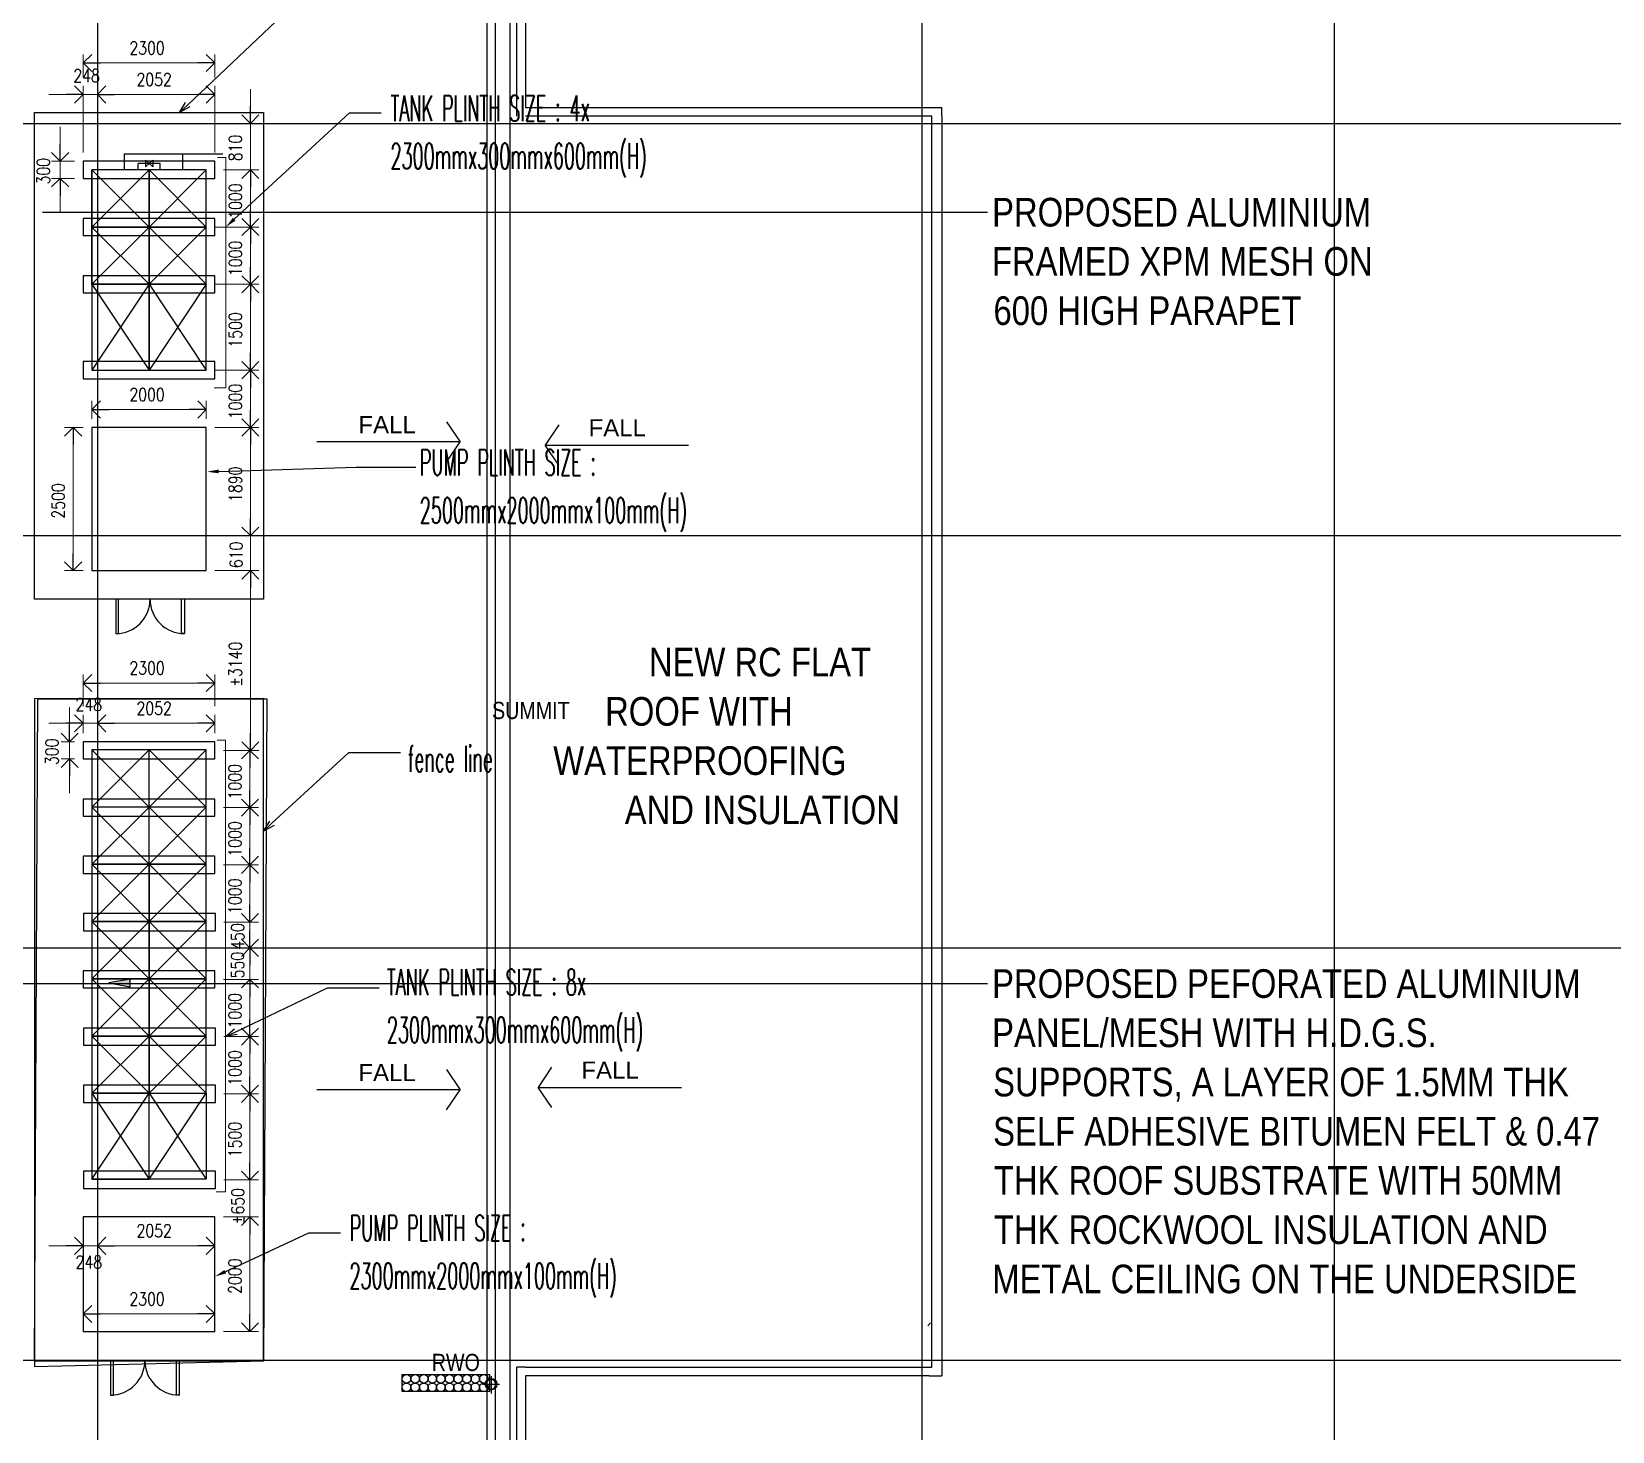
# Model space of a CAD drawing. Header units: millimetres. Extents: x -145636 to 131102, y -135903 to -7470.
# Drawn here: x 62746 to 90352, y -79643 to -55195 of the extents above; entities that cross this region are included whole.
import ezdxf

# ---------------------------------------------------------------- set-up
doc = ezdxf.new("R2010")
doc.units = ezdxf.units.MM
doc.layers.add('M_ARCHI', color=8, linetype='Continuous')
doc.styles.add('Arial Narrow_1', font='ARIALN.TTF', dxfattribs={"height": 90})
doc.styles.add('Arial_3', font='arial.ttf', dxfattribs={"height": 300})
doc.styles.add('PLANS_66kv_2018910_BASE FLOOR PLANS$0$DIMENSIONS', font='simplex.shx')
doc.styles.add('TW_Romans', font='romans.shx', dxfattribs={"width": 0.8})

# ---------------------------------------------------------------- blocks, each defined once
blk = doc.blocks.new('RF Archi 21.10.2024')
at = {"layer": 'M_ARCHI'}
blk.add_hatch(color=8, dxfattribs=at).paths.add_polyline_path([(-102311, -88216), (-101936, -88282), (-101936, -88150)])
at = {"layer": 'M_ARCHI', "color": 8}
for p, q in [((-102511, -25375), (-102511, -128210)), ((-95311, -25375), (-95311, -128210)), ((-88111, -25375), (-88111, -128210)), ((-80911, -25375), (-80911, -128210)), ((-95711, -70413), (-95711, -97593)), ((-95561, -97593), (-95561, -70413)), ((-95186, -73078), (-95186, -70413)), ((-95036, -70413), (-95036, -72928)), ((-100934, -72876), (-98894, -70945)), ((-100122, -74878), (-98107, -73020)), ((-98107, -73020), (-97557, -73020)), ((-95036, -72928), (-87761, -72928)), ((-87941, -73078), (-95036, -73078)), ((-87941, -94928), (-87941, -73078)), ((-87761, -73078), (-87761, -72928)), ((-87761, -73078), (-87761, -95078)), ((-119483, -73203), (-72658, -73203)), ((-100459, -73863), (-102759, -73863)), ((-102759, -73863), (-102759, -74163)), ((-100459, -73863), (-102759, -73863)), ((-102759, -73863), (-102759, -74163)), ((-102044, -73733), (-102044, -74013)), ((-102044, -73733), (-100320, -73733)), ((-101415, -73904), (-101800, -73904)), ((-101800, -74013), (-101800, -73904)), ((-101673, -73847), (-101673, -73961)), ((-101542, -73847), (-101673, -73961)), ((-101542, -73961), (-101673, -73847)), ((-101542, -73847), (-101542, -73961)), ((-101415, -74013), (-101415, -73904)), ((-101024, -73733), (-101024, -74013)), ((-100459, -74163), (-100459, -73863)), ((-100459, -74163), (-100459, -73863)), ((-102759, -74163), (-100459, -74163)), ((-102759, -74163), (-100459, -74163)), ((-102609, -76013), (-102609, -74013)), ((-102609, -74013), (-101609, -75013)), ((-101609, -74013), (-102609, -75013)), ((-102609, -76013), (-102609, -74013)), ((-102609, -74013), (-101609, -75013)), ((-101609, -74013), (-102609, -75013)), ((-102609, -76013), (-102609, -74013)), ((-102609, -74013), (-101609, -75013)), ((-101609, -74013), (-102609, -75013)), ((-102609, -74013), (-101609, -75013)), ((-101609, -74013), (-102609, -75013)), ((-102609, -74013), (-101609, -75013)), ((-101609, -74013), (-102609, -75013)), ((-102609, -76013), (-102609, -74013)), ((-102609, -74013), (-101609, -75013)), ((-101609, -74013), (-102609, -75013)), ((-100609, -74013), (-102609, -74013)), ((-102609, -74013), (-102609, -77513)), ((-102609, -74013), (-101609, -75013)), ((-101609, -74013), (-102609, -75013)), ((-101609, -74013), (-102609, -74013)), ((-102609, -74013), (-102609, -75013)), ((-101609, -76013), (-101609, -74013)), ((-100609, -74013), (-101609, -75013)), ((-101609, -76013), (-101609, -74013)), ((-100609, -74013), (-101609, -75013)), ((-101609, -76013), (-101609, -74013)), ((-100609, -74013), (-101609, -75013)), ((-100609, -74013), (-101609, -75013)), ((-100609, -74013), (-101609, -75013)), ((-101609, -76013), (-101609, -74013)), ((-100609, -74013), (-101609, -75013)), ((-101609, -74013), (-100609, -75013)), ((-100609, -74013), (-101609, -75013)), ((-100609, -74013), (-101609, -74013)), ((-101609, -74013), (-101609, -75013)), ((-101609, -75013), (-101609, -74013)), ((-100609, -77513), (-100609, -74013)), ((-100609, -75013), (-100609, -74013)), ((-103470, -74754), (-86967, -74754)), ((-100459, -74863), (-102759, -74863)), ((-102759, -74863), (-102759, -75163)), ((-100459, -74863), (-102759, -74863)), ((-102759, -74863), (-102759, -75163)), ((-102609, -75013), (-100609, -75013)), ((-102609, -75013), (-100609, -75013)), ((-102609, -75013), (-101609, -76013)), ((-101609, -75013), (-102609, -76013)), ((-102609, -75013), (-100609, -75013)), ((-102609, -75013), (-100609, -75013)), ((-102609, -75013), (-101609, -76013)), ((-101609, -75013), (-102609, -76013)), ((-102609, -75013), (-100609, -75013)), ((-102609, -75013), (-100609, -75013)), ((-102609, -75013), (-101609, -76013)), ((-101609, -75013), (-102609, -76013)), ((-102609, -75013), (-100609, -75013)), ((-102609, -75013), (-100609, -75013)), ((-102609, -75013), (-101609, -76013)), ((-101609, -75013), (-102609, -76013)), ((-102609, -75013), (-100609, -75013)), ((-102609, -75013), (-100609, -75013)), ((-102609, -75013), (-101609, -76013)), ((-101609, -75013), (-102609, -76013)), ((-102609, -75013), (-100609, -75013)), ((-102609, -75013), (-100609, -75013)), ((-102609, -75013), (-101609, -76013)), ((-101609, -75013), (-102609, -76013)), ((-102609, -75013), (-100609, -75013)), ((-102609, -75013), (-100609, -75013)), ((-102609, -75013), (-101609, -76013)), ((-101609, -75013), (-102609, -76013)), ((-102609, -75013), (-101609, -75013)), ((-101609, -75013), (-102609, -75013)), ((-102609, -75013), (-102609, -76013)), ((-101609, -75013), (-100609, -76013)), ((-100609, -75013), (-101609, -76013)), ((-101609, -75013), (-100609, -76013)), ((-100609, -75013), (-101609, -76013)), ((-101609, -75013), (-100609, -76013)), ((-100609, -75013), (-101609, -76013)), ((-101609, -75013), (-100609, -76013)), ((-100609, -75013), (-101609, -76013)), ((-101609, -75013), (-100609, -76013)), ((-100609, -75013), (-101609, -76013)), ((-101609, -75013), (-100609, -76013)), ((-100609, -75013), (-101609, -76013)), ((-101609, -75013), (-100609, -76013)), ((-100609, -75013), (-101609, -76013)), ((-101609, -75013), (-100609, -75013)), ((-100609, -75013), (-101609, -75013)), ((-101609, -75013), (-101609, -76013)), ((-101609, -76013), (-101609, -75013)), ((-100609, -76013), (-100609, -75013)), ((-100459, -75163), (-100459, -74863)), ((-100459, -75163), (-100459, -74863)), ((-102759, -75163), (-100459, -75163)), ((-102759, -75163), (-100459, -75163)), ((-100459, -75863), (-102759, -75863)), ((-102759, -75863), (-102759, -76163)), ((-100459, -75863), (-102759, -75863)), ((-102759, -75863), (-102759, -76163)), ((-100459, -76163), (-100459, -75863)), ((-100459, -76163), (-100459, -75863)), ((-102759, -76163), (-100459, -76163)), ((-102759, -76163), (-100459, -76163)), ((-102609, -76013), (-101609, -76013)), ((-101609, -76013), (-102609, -76013)), ((-102609, -76013), (-102609, -77513)), ((-102609, -76013), (-101609, -77513)), ((-101609, -76013), (-102609, -77513)), ((-101609, -76013), (-100609, -76013)), ((-100609, -76013), (-101609, -76013)), ((-101609, -76013), (-101609, -77513)), ((-101609, -77513), (-101609, -76013)), ((-101609, -76013), (-100609, -77513)), ((-100609, -76013), (-101609, -77513)), ((-100609, -77513), (-100609, -76013)), ((-100459, -77363), (-102759, -77363)), ((-102759, -77363), (-102759, -77663)), ((-100459, -77363), (-102759, -77363)), ((-102759, -77363), (-102759, -77663)), ((-102609, -77513), (-100609, -77513)), ((-102609, -77513), (-101609, -77513)), ((-101609, -77513), (-100609, -77513)), ((-100459, -77663), (-100459, -77363)), ((-100459, -77663), (-100459, -77363)), ((-102759, -77663), (-100459, -77663)), ((-102759, -77663), (-100459, -77663)), ((-100609, -78513), (-102609, -78513)), ((-102609, -78513), (-102609, -81013)), ((-100609, -78513), (-102609, -78513)), ((-102609, -78513), (-102609, -81013)), ((-100609, -81013), (-100609, -78513)), ((-100609, -81013), (-100609, -78513)), ((-96412, -78413), (-96177, -78766)), ((-94453, -78466), (-94689, -78820)), ((-94453, -78466), (-94689, -78820)), ((-96177, -78766), (-98677, -78766)), ((-96414, -79118), (-96177, -78766)), ((-94689, -78820), (-92189, -78820)), ((-94451, -79172), (-94689, -78820)), ((-94689, -78820), (-92189, -78820)), ((-94451, -79172), (-94689, -78820)), ((-100394, -79281), (-97992, -79207)), ((-97992, -79207), (-96952, -79207)), ((-119483, -80403), (-72658, -80403)), ((-102609, -81013), (-100609, -81013)), ((-102609, -81013), (-100609, -81013)), ((-102190, -81513), (-102190, -82113)), ((-102140, -82113), (-102140, -81513)), ((-101040, -82113), (-101040, -81513)), ((-100990, -81513), (-100990, -82113)), ((-102190, -82113), (-102140, -82113)), ((-100990, -82113), (-101040, -82113)), ((-100459, -84003), (-102759, -84003)), ((-102759, -84003), (-102759, -84303)), ((-100609, -84143), (-102609, -84143)), ((-102609, -84143), (-102609, -86143)), ((-102609, -84143), (-101609, -85143)), ((-100609, -84143), (-102609, -84143)), ((-102609, -84143), (-102609, -86143)), ((-102609, -84143), (-101609, -85143)), ((-100609, -84143), (-102609, -84143)), ((-102609, -84143), (-102609, -86143)), ((-102609, -84143), (-101609, -85143)), ((-100609, -84143), (-102609, -84143)), ((-102609, -84143), (-102609, -87143)), ((-102609, -84143), (-101609, -85143)), ((-102609, -84143), (-101609, -85143)), ((-102609, -84143), (-101609, -85143)), ((-102609, -85143), (-101609, -84143)), ((-102609, -84143), (-101609, -85143)), ((-101609, -86143), (-101609, -84143)), ((-101609, -86143), (-101609, -84143)), ((-101609, -85143), (-100609, -84143)), ((-101609, -84143), (-100609, -85143)), ((-101609, -86143), (-101609, -84143)), ((-101609, -86143), (-101609, -84143)), ((-101609, -85143), (-100609, -84143)), ((-101609, -84143), (-100609, -85143)), ((-101609, -86143), (-101609, -84143)), ((-101609, -86143), (-101609, -84143)), ((-101609, -85143), (-100609, -84143)), ((-101609, -84143), (-100609, -85143)), ((-101609, -86143), (-101609, -84143)), ((-101609, -86143), (-101609, -84143)), ((-101609, -85143), (-100609, -84143)), ((-101609, -84143), (-100609, -85143)), ((-101609, -86143), (-101609, -84143)), ((-101609, -86143), (-101609, -84143)), ((-101609, -85143), (-100609, -84143)), ((-101609, -84143), (-100609, -85143)), ((-101609, -86143), (-101609, -84143)), ((-101609, -86143), (-101609, -84143)), ((-101609, -85143), (-100609, -84143)), ((-101609, -84143), (-100609, -85143)), ((-101609, -86143), (-101609, -84143)), ((-101609, -86143), (-101609, -84143)), ((-101609, -85143), (-100609, -84143)), ((-101609, -84143), (-100609, -85143)), ((-100609, -86143), (-100609, -84143)), ((-100609, -86143), (-100609, -84143)), ((-100609, -86143), (-100609, -84143)), ((-100609, -87143), (-100609, -84143)), ((-100459, -84303), (-100459, -84003)), ((-99462, -85426), (-98120, -84189)), ((-98120, -84189), (-97216, -84189)), ((-102759, -84303), (-100459, -84303)), ((-100459, -85003), (-102759, -85003)), ((-102759, -85003), (-102759, -85303)), ((-100459, -85303), (-100459, -85003)), ((-100609, -85143), (-102609, -85143)), ((-102609, -86143), (-101609, -85143)), ((-102609, -85143), (-101609, -86143)), ((-100609, -85143), (-102609, -85143)), ((-102609, -86143), (-101609, -85143)), ((-102609, -85143), (-101609, -86143)), ((-100609, -85143), (-102609, -85143)), ((-102609, -86143), (-101609, -85143)), ((-102609, -85143), (-101609, -86143)), ((-102609, -86143), (-101609, -85143)), ((-102609, -85143), (-101609, -86143)), ((-102609, -86143), (-101609, -85143)), ((-102609, -85143), (-101609, -86143)), ((-100609, -85143), (-102609, -85143)), ((-102609, -86143), (-101609, -85143)), ((-102609, -85143), (-101609, -86143)), ((-102609, -86143), (-101609, -85143)), ((-102609, -85143), (-101609, -86143)), ((-101609, -86143), (-100609, -85143)), ((-101609, -85143), (-100609, -86143)), ((-101609, -86143), (-100609, -85143)), ((-101609, -85143), (-100609, -86143)), ((-101609, -86143), (-100609, -85143)), ((-101609, -85143), (-100609, -86143)), ((-101609, -86143), (-100609, -85143)), ((-101609, -85143), (-100609, -86143)), ((-101609, -86143), (-100609, -85143)), ((-101609, -85143), (-100609, -86143)), ((-101609, -86143), (-100609, -85143)), ((-101609, -85143), (-100609, -86143)), ((-101609, -86143), (-100609, -85143)), ((-101609, -85143), (-100609, -86143)), ((-102759, -85303), (-100459, -85303)), ((-100459, -86003), (-102759, -86003)), ((-102759, -86003), (-102759, -86303)), ((-100459, -86303), (-100459, -86003)), ((-102759, -86303), (-100459, -86303)), ((-102609, -86143), (-100609, -86143)), ((-102609, -86143), (-100609, -86143)), ((-102609, -86143), (-100609, -86143)), ((-101609, -86143), (-102609, -86143)), ((-102609, -86143), (-102609, -87143)), ((-102609, -87143), (-101609, -86143)), ((-102609, -86143), (-101609, -87143)), ((-101609, -87143), (-101609, -86143)), ((-100609, -86143), (-101609, -86143)), ((-101609, -86143), (-101609, -87143)), ((-101609, -87143), (-100609, -86143)), ((-101609, -86143), (-100609, -87143)), ((-100609, -87143), (-100609, -86143)), ((-100451, -87003), (-102751, -87003)), ((-102751, -87003), (-102751, -87303)), ((-100609, -87143), (-102609, -87143)), ((-100609, -87143), (-102609, -87143)), ((-100609, -87143), (-102609, -87143)), ((-102609, -87143), (-100609, -87143)), ((-100609, -87143), (-102609, -87143)), ((-102609, -87143), (-101609, -87143)), ((-101609, -87143), (-102609, -87143)), ((-102609, -87143), (-102609, -88143)), ((-102609, -88143), (-101609, -87143)), ((-102609, -87143), (-101609, -88143)), ((-101609, -87143), (-100609, -87143)), ((-101609, -88143), (-101609, -87143)), ((-100609, -87143), (-101609, -87143)), ((-101609, -87143), (-101609, -88143)), ((-101609, -88143), (-100609, -87143)), ((-101609, -87143), (-100609, -88143)), ((-100609, -88143), (-100609, -87143)), ((-100451, -87303), (-100451, -87003)), ((-102751, -87303), (-100451, -87303)), ((-119483, -87603), (-72658, -87603)), ((-100459, -88003), (-102759, -88003)), ((-102759, -88003), (-102759, -88303)), ((-100459, -88303), (-100459, -88003)), ((-103843, -88226), (-86967, -88226)), ((-102759, -88303), (-100459, -88303)), ((-100609, -88143), (-102609, -88143)), ((-100609, -88143), (-102609, -88143)), ((-100609, -88143), (-102609, -88143)), ((-100609, -88143), (-102609, -88143)), ((-102609, -88143), (-101609, -88143)), ((-101609, -88143), (-102609, -88143)), ((-102609, -88143), (-102609, -89143)), ((-102609, -89143), (-101609, -88143)), ((-102609, -88143), (-101609, -89143)), ((-101936, -88150), (-102311, -88216)), ((-102311, -88216), (-101936, -88282)), ((-101936, -88282), (-101936, -88150)), ((-101609, -88143), (-100609, -88143)), ((-101609, -89143), (-101609, -88143)), ((-100609, -88143), (-101609, -88143)), ((-101609, -88143), (-101609, -89143)), ((-101609, -89143), (-100609, -88143)), ((-101609, -88143), (-100609, -89143)), ((-100609, -89143), (-100609, -88143)), ((-100093, -89067), (-98493, -88300)), ((-98493, -88300), (-97589, -88300)), ((-100451, -89003), (-102751, -89003)), ((-102751, -89003), (-102751, -89303)), ((-100609, -89143), (-102609, -89143)), ((-100609, -89143), (-102609, -89143)), ((-100609, -89143), (-102609, -89143)), ((-100609, -89143), (-102609, -89143)), ((-102609, -89143), (-101609, -89143)), ((-101609, -89143), (-102609, -89143)), ((-102609, -89143), (-102609, -90143)), ((-102609, -90143), (-101609, -89143)), ((-102609, -89143), (-101609, -90143)), ((-101609, -89143), (-100609, -89143)), ((-101609, -90143), (-101609, -89143)), ((-100609, -89143), (-101609, -89143)), ((-101609, -89143), (-101609, -90143)), ((-101609, -90143), (-100609, -89143)), ((-101609, -89143), (-100609, -90143)), ((-100609, -90143), (-100609, -89143)), ((-100451, -89303), (-100451, -89003)), ((-102751, -89303), (-100451, -89303)), ((-94578, -89685), (-94813, -90039)), ((-96412, -89727), (-96177, -90081)), ((-100451, -90003), (-102751, -90003)), ((-102751, -90003), (-102751, -90303)), ((-102609, -90143), (-101609, -90143)), ((-102609, -90143), (-101609, -91643)), ((-101609, -90143), (-102609, -90143)), ((-102609, -90143), (-102609, -91643)), ((-102609, -91643), (-101609, -90143)), ((-101609, -90143), (-100609, -90143)), ((-101609, -91643), (-100609, -90143)), ((-101609, -90143), (-100609, -91643)), ((-101609, -91643), (-101609, -90143)), ((-101609, -91643), (-101609, -90143)), ((-101609, -90143), (-100609, -90143)), ((-100609, -90143), (-100609, -91643)), ((-100451, -90303), (-100451, -90003)), ((-96177, -90081), (-98677, -90081)), ((-96414, -90433), (-96177, -90081)), ((-94813, -90039), (-92313, -90039)), ((-94576, -90391), (-94813, -90039)), ((-102751, -90303), (-100451, -90303)), ((-100451, -91503), (-102751, -91503)), ((-102751, -91503), (-102751, -91803)), ((-102609, -91643), (-101609, -91643)), ((-100609, -91643), (-102609, -91643)), ((-100609, -91643), (-102609, -91643)), ((-100609, -91643), (-102609, -91643)), ((-100609, -91643), (-102609, -91643)), ((-100609, -91643), (-101609, -91643)), ((-100451, -91803), (-100451, -91503)), ((-102751, -91803), (-100451, -91803)), ((-100459, -92303), (-102759, -92303)), ((-102759, -92303), (-102759, -94303)), ((-100459, -92303), (-102759, -92303)), ((-102759, -92303), (-102759, -94303)), ((-100459, -94303), (-100459, -92303)), ((-100459, -94303), (-100459, -92303)), ((-100278, -93259), (-98817, -92578)), ((-98817, -92578), (-98267, -92578)), ((-102759, -94303), (-100459, -94303)), ((-102759, -94303), (-100459, -94303)), ((-119483, -94803), (-72658, -94803)), ((-102282, -94813), (-102282, -95413)), ((-102232, -95413), (-102232, -94813)), ((-101132, -95413), (-101132, -94813)), ((-101082, -94813), (-101082, -95413)), ((-95186, -97593), (-95186, -94928)), ((-95036, -94928), (-95186, -94928)), ((-95036, -94928), (-87941, -94928)), ((-95786, -95225), (-95486, -95225)), ((-95637, -95083), (-95637, -95383)), ((-87986, -95078), (-95036, -95078)), ((-95036, -95078), (-95036, -97593)), ((-87986, -95078), (-87761, -95078)), ((-102282, -95413), (-102232, -95413)), ((-101082, -95413), (-101132, -95413))]:
    blk.add_line(p, q, dxfattribs=at)
at = {"layer": 'M_ARCHI', "color": 8, "lineweight": 13}
for p, q in [((-102759, -72399), (-102759, -71998)), ((-100459, -72399), (-100459, -71998)), ((-102459, -72148), (-100759, -72148)), ((-102759, -73713), (-102759, -72549)), ((-102511, -73713), (-102511, -72549)), ((-102511, -73713), (-102511, -72549)), ((-100459, -73713), (-100459, -72549)), ((-99839, -72903), (-99839, -72603)), ((-103059, -72699), (-103359, -72699)), ((-102759, -72699), (-102511, -72699)), ((-102211, -72699), (-101911, -72699)), ((-100759, -72699), (-102211, -72699)), ((-103160, -73563), (-103160, -73263)), ((-100386, -73203), (-99689, -73203)), ((-99839, -74013), (-99839, -73203)), ((-102909, -73863), (-103310, -73863)), ((-103160, -73863), (-103160, -74163)), ((-102909, -74163), (-103310, -74163)), ((-100309, -74013), (-99689, -74013)), ((-100309, -74013), (-99689, -74013)), ((-103160, -74463), (-103160, -74763)), ((-99839, -74713), (-99839, -74313)), ((-99839, -74313), (-99839, -74613)), ((-100459, -75013), (-99689, -75013)), ((-100459, -75013), (-99689, -75013)), ((-99839, -75713), (-99839, -75313)), ((-100459, -76013), (-99689, -76013)), ((-100459, -76013), (-99689, -76013)), ((-99839, -77213), (-99839, -76313)), ((-100459, -77513), (-99689, -77513)), ((-100459, -77513), (-99689, -77513)), ((-99839, -78213), (-99839, -77813)), ((-102609, -78363), (-102609, -78051)), ((-100609, -78363), (-100609, -78051)), ((-102309, -78201), (-100909, -78201)), ((-102759, -78513), (-103083, -78513)), ((-100459, -78513), (-99689, -78513)), ((-100459, -78513), (-99689, -78513)), ((-102933, -78813), (-102933, -80713)), ((-99839, -80103), (-99839, -78813)), ((-99839, -80103), (-99839, -79803)), ((-100459, -80403), (-99689, -80403)), ((-100459, -80403), (-99689, -80403)), ((-99839, -81013), (-99839, -80403)), ((-102759, -81013), (-103083, -81013)), ((-100459, -81013), (-99689, -81013)), ((-100459, -81013), (-99689, -81013)), ((-99839, -81313), (-99839, -83853)), ((-99839, -81313), (-99839, -81613)), ((-102759, -83380), (-102759, -82827)), ((-102459, -82977), (-100759, -82977)), ((-100459, -83380), (-100459, -82827)), ((-102995, -83703), (-102995, -83403)), ((-102759, -83853), (-102759, -83530)), ((-102511, -83853), (-102511, -83530)), ((-102511, -83853), (-102511, -83530)), ((-100459, -83853), (-100459, -83530)), ((-103059, -83680), (-103359, -83680)), ((-102511, -83680), (-102759, -83680)), ((-100759, -83680), (-102211, -83680)), ((-102211, -83680), (-101911, -83680)), ((-102909, -84003), (-103145, -84003)), ((-102995, -84003), (-102995, -84303)), ((-100309, -84153), (-99689, -84153)), ((-100309, -84153), (-99697, -84153)), ((-102909, -84303), (-103145, -84303)), ((-99847, -84453), (-99847, -84853)), ((-102995, -84603), (-102995, -84903)), ((-100309, -85153), (-99697, -85153)), ((-100309, -85153), (-99697, -85153)), ((-99847, -85453), (-99847, -85853)), ((-100309, -86153), (-99697, -86153)), ((-100309, -86153), (-99697, -86153)), ((-99847, -86853), (-99847, -86453)), ((-99847, -86853), (-99847, -86553)), ((-100301, -87153), (-99697, -87153)), ((-100301, -87153), (-99697, -87153)), ((-99847, -87303), (-99847, -87003)), ((-99847, -87603), (-99847, -87153)), ((-100309, -87603), (-99697, -87603)), ((-100309, -87603), (-99697, -87603)), ((-99847, -88153), (-99847, -87603)), ((-99847, -87903), (-99847, -88203)), ((-100309, -88153), (-99697, -88153)), ((-100309, -88153), (-99697, -88153)), ((-99847, -88453), (-99847, -88853)), ((-99847, -88453), (-99847, -88753)), ((-100301, -89153), (-99697, -89153)), ((-100301, -89153), (-99697, -89153)), ((-99847, -89453), (-99847, -89853)), ((-100301, -90153), (-99697, -90153)), ((-100301, -90153), (-99697, -90153)), ((-99847, -90453), (-99847, -91353)), ((-99847, -91353), (-99847, -91053)), ((-100301, -91653), (-99697, -91653)), ((-100301, -91653), (-99697, -91653)), ((-99847, -92303), (-99847, -91653)), ((-102759, -92463), (-102759, -92957)), ((-102511, -92463), (-102511, -92957)), ((-102511, -92463), (-102511, -92957)), ((-100459, -92463), (-100459, -92957)), ((-100309, -92303), (-99697, -92303)), ((-100309, -92303), (-99697, -92303)), ((-99847, -92603), (-99847, -94003)), ((-99847, -92603), (-99847, -92903)), ((-103059, -92807), (-103359, -92807)), ((-102511, -92807), (-102759, -92807)), ((-102211, -92807), (-100759, -92807)), ((-102211, -92807), (-101911, -92807)), ((-102759, -94163), (-102759, -93847)), ((-100459, -94163), (-100459, -93847)), ((-102459, -93997), (-100759, -93997)), ((-100309, -94303), (-99697, -94303))]:
    blk.add_line(p, q, dxfattribs=at)
at = {"layer": 'M_ARCHI', "color": 8, "linetype": 'ByBlock', "lineweight": -2}
for p, q in [((-102759, -72148), (-102609, -71998)), ((-100609, -71998), (-100459, -72148)), ((-102609, -72298), (-102759, -72148)), ((-102759, -72148), (-102459, -72148)), ((-100459, -72148), (-100759, -72148)), ((-100459, -72148), (-100609, -72298)), ((-102909, -72549), (-102759, -72699)), ((-102511, -72699), (-102361, -72549)), ((-102511, -72699), (-102361, -72549)), ((-100609, -72549), (-100459, -72699)), ((-102759, -72699), (-103059, -72699)), ((-102759, -72699), (-102909, -72849)), ((-102361, -72849), (-102511, -72699)), ((-102511, -72699), (-102211, -72699)), ((-102361, -72849), (-102511, -72699)), ((-102511, -72699), (-102211, -72699)), ((-101079, -73013), (-100971, -72837)), ((-101079, -73013), (-100934, -72876)), ((-100459, -72699), (-100759, -72699)), ((-100459, -72699), (-100609, -72849)), ((-100897, -72915), (-101079, -73013)), ((-99839, -73203), (-99989, -73053)), ((-99839, -73203), (-99839, -72903)), ((-99689, -73053), (-99839, -73203)), ((-103160, -73863), (-103160, -73563)), ((-103160, -73863), (-103310, -73713)), ((-103010, -73713), (-103160, -73863)), ((-103310, -74313), (-103160, -74163)), ((-103160, -74163), (-103010, -74313)), ((-103160, -74163), (-103160, -74463)), ((-99989, -74163), (-99839, -74013)), ((-99989, -74163), (-99839, -74013)), ((-99839, -74013), (-99689, -74163)), ((-99839, -74013), (-99839, -74313)), ((-99839, -74013), (-99689, -74163)), ((-99839, -74013), (-99839, -74313)), ((-99839, -75013), (-99839, -74713)), ((-99839, -75013), (-99989, -74863)), ((-99989, -75163), (-99839, -75013)), ((-99689, -74863), (-99839, -75013)), ((-99839, -75013), (-99689, -75163)), ((-99839, -75013), (-99839, -75313)), ((-99839, -76013), (-99989, -75863)), ((-99839, -76013), (-99839, -75713)), ((-99689, -75863), (-99839, -76013)), ((-99989, -76163), (-99839, -76013)), ((-99839, -76013), (-99689, -76163)), ((-99839, -76013), (-99839, -76313)), ((-99839, -77513), (-99839, -77213)), ((-99839, -77513), (-99989, -77363)), ((-99989, -77663), (-99839, -77513)), ((-99689, -77363), (-99839, -77513)), ((-99839, -77513), (-99689, -77663)), ((-99839, -77513), (-99839, -77813)), ((-102609, -78201), (-102459, -78051)), ((-100759, -78051), (-100609, -78201)), ((-102459, -78351), (-102609, -78201)), ((-102609, -78201), (-102309, -78201)), ((-100609, -78201), (-100909, -78201)), ((-100609, -78201), (-100759, -78351)), ((-99839, -78513), (-99989, -78363)), ((-99839, -78513), (-99839, -78213)), ((-99689, -78363), (-99839, -78513)), ((-103083, -78663), (-102933, -78513)), ((-102933, -78513), (-102783, -78663)), ((-102933, -78513), (-102933, -78813)), ((-99989, -78663), (-99839, -78513)), ((-99839, -78513), (-99689, -78663)), ((-99839, -78513), (-99839, -78813)), ((-99839, -80403), (-99989, -80253)), ((-99839, -80403), (-99989, -80253)), ((-99839, -80403), (-99839, -80103)), ((-99839, -80403), (-99839, -80103)), ((-99689, -80253), (-99839, -80403)), ((-99689, -80253), (-99839, -80403)), ((-102933, -81013), (-103083, -80863)), ((-102933, -81013), (-102933, -80713)), ((-102783, -80863), (-102933, -81013)), ((-99989, -81163), (-99839, -81013)), ((-99989, -81163), (-99839, -81013)), ((-99839, -81013), (-99689, -81163)), ((-99839, -81013), (-99839, -81313)), ((-99839, -81013), (-99689, -81163)), ((-99839, -81013), (-99839, -81313)), ((-102759, -82977), (-102609, -82827)), ((-102609, -83127), (-102759, -82977)), ((-102759, -82977), (-102459, -82977)), ((-100459, -82977), (-100759, -82977)), ((-100609, -82827), (-100459, -82977)), ((-100459, -82977), (-100609, -83127)), ((-102909, -83530), (-102759, -83680)), ((-102511, -83680), (-102361, -83530)), ((-102511, -83680), (-102361, -83530)), ((-100609, -83530), (-100459, -83680)), ((-102995, -84003), (-103145, -83853)), ((-102759, -83680), (-103059, -83680)), ((-102995, -84003), (-102995, -83703)), ((-102845, -83853), (-102995, -84003)), ((-102759, -83680), (-102909, -83830)), ((-102361, -83830), (-102511, -83680)), ((-102511, -83680), (-102211, -83680)), ((-102361, -83830), (-102511, -83680)), ((-102511, -83680), (-102211, -83680)), ((-100459, -83680), (-100759, -83680)), ((-100459, -83680), (-100609, -83830)), ((-99839, -84153), (-99839, -83853)), ((-99997, -84303), (-99847, -84153)), ((-99839, -84153), (-99989, -84003)), ((-99847, -84153), (-99697, -84303)), ((-99847, -84153), (-99847, -84453)), ((-99689, -84003), (-99839, -84153)), ((-103145, -84453), (-102995, -84303)), ((-102995, -84303), (-102845, -84453)), ((-102995, -84303), (-102995, -84603)), ((-99847, -85153), (-99997, -85003)), ((-99847, -85153), (-99847, -84853)), ((-99697, -85003), (-99847, -85153)), ((-99997, -85303), (-99847, -85153)), ((-99847, -85153), (-99697, -85303)), ((-99847, -85153), (-99847, -85453)), ((-99609, -85562), (-99499, -85387)), ((-99609, -85562), (-99462, -85426)), ((-99426, -85465), (-99609, -85562)), ((-99847, -86153), (-99847, -85853)), ((-99847, -86153), (-99997, -86003)), ((-99697, -86003), (-99847, -86153)), ((-99997, -86303), (-99847, -86153)), ((-99847, -86153), (-99697, -86303)), ((-99847, -86153), (-99847, -86453)), ((-99847, -87153), (-99847, -86853)), ((-99847, -87153), (-99847, -86853)), ((-99847, -87153), (-99997, -87003)), ((-99847, -87153), (-99997, -87003)), ((-99697, -87003), (-99847, -87153)), ((-99697, -87003), (-99847, -87153)), ((-99847, -87603), (-99997, -87453)), ((-99847, -87603), (-99847, -87303)), ((-99697, -87453), (-99847, -87603)), ((-99997, -87753), (-99847, -87603)), ((-99847, -87603), (-99697, -87753)), ((-99847, -87603), (-99847, -87903)), ((-99997, -88303), (-99847, -88153)), ((-99997, -88303), (-99847, -88153)), ((-99847, -88153), (-99697, -88303)), ((-99847, -88153), (-99847, -88453)), ((-99847, -88153), (-99697, -88303)), ((-99847, -88153), (-99847, -88453)), ((-99847, -89153), (-99847, -88853)), ((-100273, -89153), (-100116, -89018)), ((-100273, -89153), (-100093, -89067)), ((-100070, -89115), (-100273, -89153)), ((-99847, -89153), (-99997, -89003)), ((-99997, -89303), (-99847, -89153)), ((-99697, -89003), (-99847, -89153)), ((-99847, -89153), (-99697, -89303)), ((-99847, -89153), (-99847, -89453)), ((-99847, -90153), (-99847, -89853)), ((-99847, -90153), (-99997, -90003)), ((-99997, -90303), (-99847, -90153)), ((-99697, -90003), (-99847, -90153)), ((-99847, -90153), (-99697, -90303)), ((-99847, -90153), (-99847, -90453)), ((-99847, -91653), (-99847, -91353)), ((-99847, -91653), (-99847, -91353)), ((-99847, -91653), (-99997, -91503)), ((-99847, -91653), (-99997, -91503)), ((-99697, -91503), (-99847, -91653)), ((-99697, -91503), (-99847, -91653)), ((-99997, -92453), (-99847, -92303)), ((-99997, -92453), (-99847, -92303)), ((-99847, -92303), (-99697, -92453)), ((-99847, -92303), (-99847, -92603)), ((-99847, -92303), (-99697, -92453)), ((-99847, -92303), (-99847, -92603)), ((-102909, -92657), (-102759, -92807)), ((-102511, -92807), (-102361, -92657)), ((-102511, -92807), (-102361, -92657)), ((-100609, -92657), (-100459, -92807)), ((-102759, -92807), (-103059, -92807)), ((-102759, -92807), (-102909, -92957)), ((-102361, -92957), (-102511, -92807)), ((-102511, -92807), (-102211, -92807)), ((-102361, -92957), (-102511, -92807)), ((-102511, -92807), (-102211, -92807)), ((-100459, -92807), (-100759, -92807)), ((-100459, -92807), (-100609, -92957)), ((-102759, -93997), (-102609, -93847)), ((-100609, -93847), (-100459, -93997)), ((-102609, -94147), (-102759, -93997)), ((-102759, -93997), (-102459, -93997)), ((-100459, -93997), (-100759, -93997)), ((-100459, -93997), (-100609, -94147)), ((-99847, -94303), (-99847, -94003)), ((-99847, -94303), (-99997, -94153)), ((-99697, -94153), (-99847, -94303))]:
    blk.add_line(p, q, dxfattribs=at)
at = {"layer": 'M_ARCHI', "color": 8, "ltscale": 2500}
for p, q in [((-103609, -73014), (-99609, -73013)), ((-103609, -81514), (-103609, -73014)), ((-99609, -73013), (-99609, -81513)), ((-99609, -81513), (-103609, -81514)), ((-99609, -83249), (-103609, -83253)), ((-103609, -94824), (-103552, -83251)), ((-103609, -83253), (-103609, -94913)), ((-103552, -83251), (-99552, -83251)), ((-99609, -94813), (-99609, -83249)), ((-99552, -83251), (-99609, -94824)), ((-103609, -94913), (-99609, -94813)), ((-99609, -94824), (-103609, -94824))]:
    blk.add_line(p, q, dxfattribs=at)
at = {"layer": 'M_ARCHI', "color": 8, "lineweight": 9}
for p, q in [((-100413, -73797), (-100269, -73797)), ((-100269, -73797), (-100269, -77819)), ((-100269, -77819), (-100474, -77819)), ((-100422, -83975), (-100273, -83975)), ((-100273, -83975), (-100273, -91864)), ((-100273, -91864), (-100439, -91864))]:
    blk.add_line(p, q, dxfattribs=at)
at = {"layer": 'M_ARCHI', "color": 8, "linetype": 'ByBlock'}
blk.add_line((-88011, -94204), (-87961, -94154), dxfattribs=at)
blk.add_line((-88011, -94204), (-87961, -94154), dxfattribs=at)
at = {"layer": 'M_ARCHI', "color": 8, "lineweight": -2}
blk.add_line((-87986, -94228), (-87986, -94229), dxfattribs=at)
blk.add_line((-87986, -94228), (-87986, -94229), dxfattribs=at)
at = {"layer": 'M_ARCHI', "color": 8, "linetype": 'Continuous'}
for p, q in [((-97186, -95353), (-97186, -95053)), ((-97186, -95053), (-95661, -95053)), ((-95661, -95053), (-95661, -95353)), ((-95661, -95353), (-97186, -95353))]:
    blk.add_line(p, q, dxfattribs=at)
for centre in [(-97111, -95128), (-97111, -95278), (-96961, -95128), (-96961, -95278), (-96811, -95128), (-96811, -95278), (-96661, -95128), (-96661, -95278), (-96511, -95128), (-96511, -95278), (-96361, -95128), (-96361, -95278), (-96211, -95128), (-96211, -95278), (-96061, -95128), (-96061, -95278), (-95911, -95128), (-95911, -95278), (-95761, -95128), (-95761, -95278)]:
    blk.add_circle(centre, 75, dxfattribs=at)
at = {"layer": 'M_ARCHI', "color": 8}
blk.add_circle((-95636, -95222), 100, dxfattribs=at)
for centre, radius, start, end in [((-102190, -81513), 600, 270, 0), ((-100990, -81513), 600, 180, 270), ((-102282, -94813), 600, 270, 0), ((-101082, -94813), 600, 180, 270), ((-95636, -95225), 84.1, 0, 180), ((-95636, -95225), 84.1, 180, 0)]:
    blk.add_arc(centre, radius, start, end, dxfattribs=at)
for points in [[(-100099, -74902), (-100269, -75013), (-100144, -74853)], [(-100393, -79314), (-100594, -79287), (-100395, -79248)], [(-100264, -93289), (-100459, -93343), (-100292, -93229)]]:
    blk.add_solid(points, dxfattribs=at)
at = {"layer": 'M_ARCHI', "color": 8, "linetype": 'Continuous'}
for s, height, style, width, p in [('2300', 225, 'TW_Romans', 0.8, (-101952, -71998)), ('248', 225, 'TW_Romans', 0.8, (-102931, -72481)), ('2052', 225, 'TW_Romans', 0.8, (-101828, -72549)), ('TANK PLINTH SIZE : 4x', 450, 'PLANS_66kv_2018910_BASE FLOOR PLANS$0$DIMENSIONS', 0.5, (-97392, -73163, 0)), ('2300mmx300mmx600mm(H)', 450, 'PLANS_66kv_2018910_BASE FLOOR PLANS$0$DIMENSIONS', 0.5, (-97392, -73999, 0)), ('2000', 225, 'TW_Romans', 0.8, (-101952, -78051)), ('PUMP PLINTH SIZE :', 450, 'PLANS_66kv_2018910_BASE FLOOR PLANS$0$DIMENSIONS', 0.5, (-96881, -79351, 0)), ('2500mmx2000mmx100mm(H)', 450, 'PLANS_66kv_2018910_BASE FLOOR PLANS$0$DIMENSIONS', 0.5, (-96881, -80186, 0)), ('2300', 225, 'TW_Romans', 0.8, (-101952, -82827)), ('248', 225, 'TW_Romans', 0.8, (-102892, -83465)), ('2052', 225, 'TW_Romans', 0.8, (-101828, -83530)), ('fence line', 450, 'PLANS_66kv_2018910_BASE FLOOR PLANS$0$DIMENSIONS', 0.5, (-97091, -84527)), ('TANK PLINTH SIZE : 8x', 450, 'PLANS_66kv_2018910_BASE FLOOR PLANS$0$DIMENSIONS', 0.5, (-97455, -88426, 0)), ('2300mmx300mmx600mm(H)', 450, 'PLANS_66kv_2018910_BASE FLOOR PLANS$0$DIMENSIONS', 0.5, (-97455, -89261, 0)), ('2052', 225, 'TW_Romans', 0.8, (-101828, -92657)), ('PUMP PLINTH SIZE :', 450, 'PLANS_66kv_2018910_BASE FLOOR PLANS$0$DIMENSIONS', 0.5, (-98108, -92721, 0)), ('248', 225, 'TW_Romans', 0.8, (-102892, -93204)), ('2300mmx2000mmx100mm(H)', 450, 'PLANS_66kv_2018910_BASE FLOOR PLANS$0$DIMENSIONS', 0.5, (-98108, -93557, 0)), ('2300', 225, 'TW_Romans', 0.8, (-101952, -93847))]:
    blk.add_text(s, height=height, dxfattribs=dict(at, style=style, width=width)).set_placement(p)
at = {"layer": 'M_ARCHI', "color": 8, "linetype": 'Continuous', "style": 'TW_Romans', "width": 0.8}
for s, p in [('810', (-99989, -73865)), ('300', (-103342, -74270)), ('1000', (-99989, -74869)), ('1000', (-99989, -75869)), ('1500', (-99989, -77119)), ('1000', (-99989, -78369)), ('1890', (-99989, -79814)), ('2500', (-103083, -80106)), ('610', (-99975, -80970)), ('±3140', (-99989, -83042)), ('300', (-103192, -84410)), ('1000', (-99997, -85009)), ('1000', (-99997, -86009)), ('1000', (-99997, -87009)), ('450', (-99950, -87635)), ('550', (-99951, -88135)), ('1000', (-99997, -89009)), ('1000', (-99997, -90009)), ('1500', (-99997, -91259)), ('±650', (-99946, -92431)), ('2000', (-99997, -93646))]:
    blk.add_text(s, height=225, rotation=90, dxfattribs=at).set_placement(p)
at = {"layer": 'M_ARCHI', "color": 8, "linetype": 'Continuous'}
for s, height, style, p in [('PROPOSED ALUMINIUM', 500, 'Arial Narrow_1', (-86886, -75004)), ('FRAMED XPM MESH ON', 500, 'Arial Narrow_1', (-86890, -75864)), ('600 HIGH PARAPET', 500, 'Arial Narrow_1', (-86862, -76724)), ('FALL', 300, 'Arial_3', (-97953, -78615)), ('FALL', 300, 'Arial_3', (-93933, -78669)), ('ROOF WITH', 500, 'Arial Narrow_1', (-93644, -83722)), ('WATERPROOFING', 500, 'Arial Narrow_1', (-94551, -84582)), ('PROPOSED PEFORATED ALUMINIUM', 500, 'Arial Narrow_1', (-86886, -88476)), ('PANEL/MESH WITH H.D.G.S.', 500, 'Arial Narrow_1', (-86886, -89336)), ('FALL', 300, 'Arial_3', (-97953, -89930)), ('FALL', 300, 'Arial_3', (-94058, -89888)), ('SUPPORTS, A LAYER OF 1.5MM THK', 500, 'Arial Narrow_1', (-86868, -90196)), ('SELF ADHESIVE BITUMEN FELT & 0.47', 500, 'Arial Narrow_1', (-86868, -91056)), ('THK ROOF SUBSTRATE WITH 50MM', 500, 'Arial Narrow_1', (-86856, -91915)), ('THK ROCKWOOL INSULATION AND', 500, 'Arial Narrow_1', (-86856, -92775)), ('METAL CEILING ON THE UNDERSIDE', 500, 'Arial Narrow_1', (-86884, -93635)), ('RWO', 300, 'Arial Narrow_1', (-96671, -94993))]:
    blk.add_text(s, height=height, dxfattribs=dict(at, style=style)).set_placement(p)
at = {"layer": 'M_ARCHI', "color": 8}
for s, height, style, p in [('FALL', 300, 'Arial_3', (-93933, -78669)), ('NEW RC FLAT', 500, 'Arial Narrow_1', (-92880, -82862)), ('SUMMIT', 300, 'Arial Narrow_1', (-95619, -83606)), ('AND INSULATION', 500, 'Arial Narrow_1', (-93301, -85442))]:
    blk.add_text(s, height=height, dxfattribs=dict(at, style=style)).set_placement(p)

msp = doc.modelspace()

# ---------------------------------------------------------------- block references
at = {"layer": 'M_ARCHI', "color": 8, "linetype": 'Continuous'}
msp.add_blockref('RF Archi 21.10.2024', (166406, 16405), dxfattribs=at)

doc.saveas('drawing.dxf')
